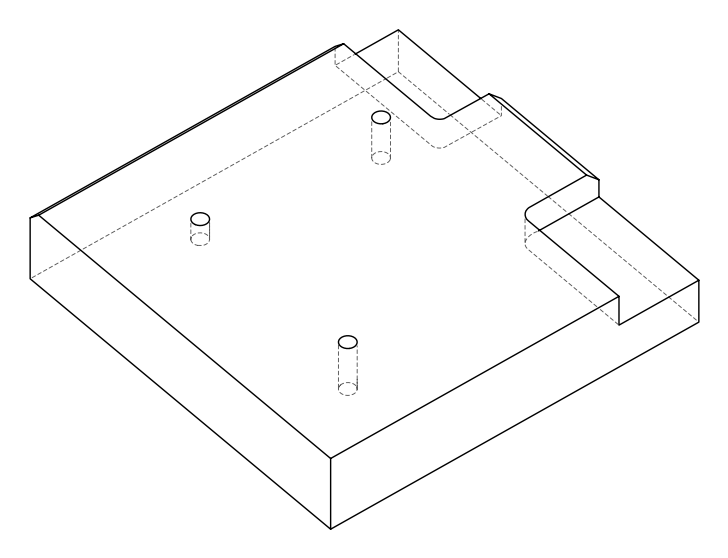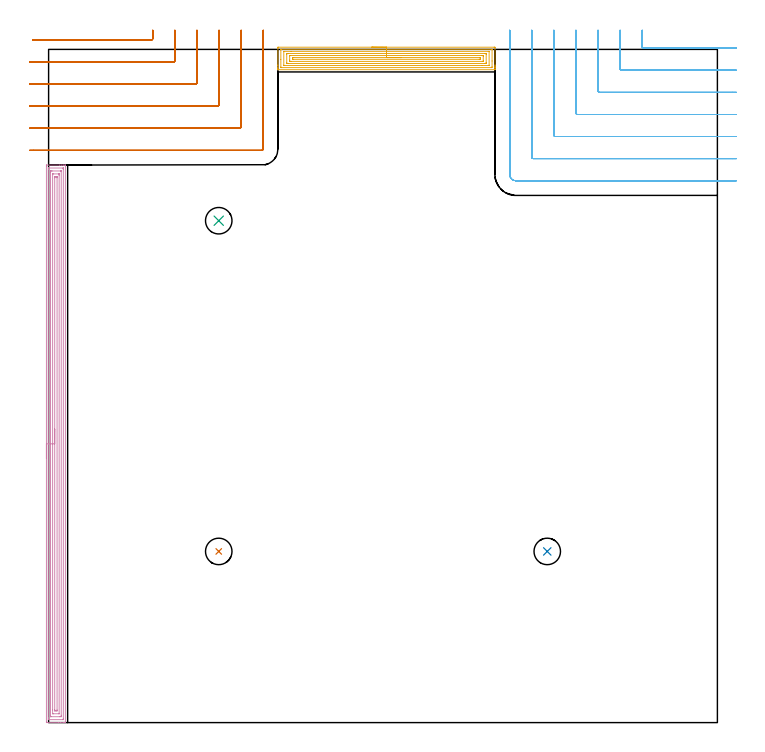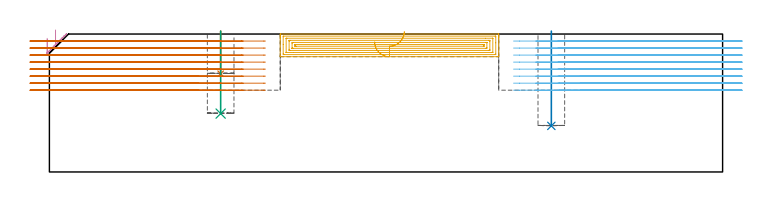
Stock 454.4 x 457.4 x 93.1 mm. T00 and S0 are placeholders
(PLAN: 7 operations, 2 tool changes, 60.9 min)
(1 INDEXABLE_INSERT_DRILL_BLIND_HOLE_FROM_SOLID | STEP1POCKET | NXT0302_007 | 0.12 min | 6752 mm3)
(2 INDEXABLE_INSERT_DRILL_BLIND_HOLE_FROM_SOLID_1 | STEP1POCKET_1 | NXT0302_007 | 0.26 min | 15691 mm3)
(3 INDEXABLE_INSERT_DRILL_BLIND_HOLE_FROM_SOLID_2 | STEP1POCKET_2 | NXT0302_007 | 0.22 min | 13582 mm3)
(4 AREA_MILL | FG_CHAMFER_SURFACE | UGT0205_001 | 15.4 min | 32081 mm3)
(5 AREA_MILL_1 | FG_CHAMFER_SURFACE_1 | UGT0205_001 | 7.32 min | 18938 mm3)
(6 MILL_CORNER_NOTCH_RECTANGULAR | CORNER_NOTCH_RECTANGULAR | UGT0201_094 | Follow Part, ap 5, ae 75% | 20.28 min | 565684 mm3)
(7 MILL_CORNER_NOTCH_RECTANGULAR_1 | CORNER_NOTCH_RECTANGULAR_1 | UGT0201_094 | Follow Part, ap 5, ae 75% | 17.29 min | 461730 mm3)
(TOOL NXT0302_007 | Index. Insert Drill 18mm [880-D1800L25-05] | D18 PA176 FL90 Z2)
(TOOL UGT0205_001 | Chamfer Mill 20 x 3 x 45 deg. | D20 FL50 Z2)
(TOOL UGT0201_094 | End mill 20 mm | D20 FL38 Z4)
(OP 1 INDEXABLE_INSERT_DRILL_BLIND_HOLE_FROM_SOLID)
G17 G21 G94 G90
T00 M6
G54
G17 G0 G90 X115.6 Y116.3 S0 M3
G43 Z103.1 H1
G94 G81 G98 Z66.3 F250. R95.1
G80
M5
M2
(OP 2 INDEXABLE_INSERT_DRILL_BLIND_HOLE_FROM_SOLID_1)
G17 G21 G94 G90
T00 M6
G54
G17 G0 G90 X338.8 Y116.3 S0 M3
G43 Z103.1 H1
G94 G81 G98 Z31.1 F250. R95.1
G80
M5
M2
(OP 3 INDEXABLE_INSERT_DRILL_BLIND_HOLE_FROM_SOLID_2)
G17 G21 G94 G90
T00 M6
G54
G17 G0 G90 X115.6 Y341. S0 M3
G43 Z103.1 H1
G94 G81 G98 Z39.4 F250. R95.1
G80
M5
M2
(OP 4 AREA_MILL)
G17 G21 G94 G90
T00 M6
G54
G17 G0 G90 X-1.5 Y179.4 S1061 M3
G43 Z103.1 H0
Z90.2
G94 G1 Y179.438 Z89.328 F250.
Y179.552 Z88.463
Y179.741 Z87.612
Y180.003 Z86.78
Y180.337 Z85.974
Y180.74 Z85.2
Y181.208 Z84.464
Y181.74 Z83.772
Y182.329 Z83.129
Y182.972 Z82.54
Y183.664 Z82.008
Y184.4 Z81.54
Y185.174 Z81.137
Y185.98 Z80.803
Y186.812 Z80.541
Y187.664 Z80.352
Y188.528 Z80.238
Y189.4 Z80.2
Y378.192
X-1.494 Y378.746 Z80.204
X-1.492 Y378.79 Z80.206
X-1.441 Y378.8 Z80.256
X7.57 Z89.265
X9. Z90.697
X10.19 Z91.884
X11.156 Z92.855
X11.28 Y378.797 Z92.973
X11.398 Y378.79 Z93.088
X11.4 Y378.638 Z93.1
Y0.162
X11.397 Y0.01 Z93.088
X11.349 Y0.005 Z93.041
X11.279 Y0.002 Z92.971
X11.156 Y0. Z92.855
X10.822 Z92.521
X10.19 Z91.884
X8.127 Z89.824
X6.697 Z88.392
X-1.163 Z80.534
X-1.446 Y0.004 Z80.252
X-1.492 Y0.01 Z80.205
X-1.499 Y0.059 Z80.199
X-1.5 Y0.608 Z80.2
Y189.4
X-0.086 Z81.614
Y376.198
X-0.085 Y376.407 Z81.615
X-0.081 Y376.748 Z81.619
X-0.079 Y376.783 Z81.621
X-0.031 Y376.79 Z81.669
X0.071 Y376.796 Z81.771
X0.199 Y376.799 Z81.899
X9.806 Z91.506
X9.941 Y376.794 Z91.641
X9.967 Y376.79 Z91.667
X9.979 Y376.78 Z91.679
X9.981 Y376.752 Z91.681
X9.985 Y376.616 Z91.685
Y376.407
X9.986 Y375.723 Z91.686
X9.985 Y2.602 Z91.685
X9.984 Y2.393 Z91.684
X9.98 Y2.052 Z91.68
X9.979 Y2.018 Z91.679
X9.931 Y2.01 Z91.631
X9.829 Y2.004 Z91.529
X9.701 Y2.001 Z91.401
X0.094 Z81.794
X-0.041 Y2.006 Z81.659
X-0.067 Y2.01 Z81.633
X-0.079 Y2.02 Z81.621
X-0.081 Y2.048 Z81.619
X-0.085 Y2.184 Z81.615
X-0.086 Y2.393 Z81.614
Y3.077
Y189.4
X1.328 Z83.028
Y373.86
X1.331 Y374.621 Z83.031
X1.333 Y374.748 Z83.033
X1.335 Y374.787 Z83.035
X1.37 Y374.791 Z83.07
X1.457 Y374.794 Z83.157
X2.156 Y374.8 Z83.856
X2.33 Z84.03
X8.269 Z89.969
X8.443 Y374.798 Z90.143
X8.501 Y374.795 Z90.201
X8.546 Y374.79 Z90.246
X8.565 Y374.782 Z90.265
X8.566 Y374.752 Z90.266
X8.57 Y374.621 Z90.27
X8.571 Y374.491 Z90.271
Y4.94
X8.569 Y4.179 Z90.269
X8.567 Y4.052 Z90.267
X8.565 Y4.013 Z90.265
X8.53 Y4.01 Z90.23
X8.443 Y4.006 Z90.143
X7.744 Y4. Z89.444
X7.57 Z89.27
X1.631 Z83.331
X1.457 Y4.002 Z83.157
X1.399 Y4.005 Z83.099
X1.354 Y4.01 Z83.054
X1.335 Y4.017 Z83.035
X1.334 Y4.048 Z83.034
X1.33 Y4.179 Z83.03
X1.329 Y4.309 Z83.029
X1.328 Y189.4 Z83.028
X2.743 Z84.443
Y372.572
X2.745 Y372.697 Z84.445
X2.749 Y372.779 Z84.449
X2.751 Y372.791 Z84.451
X2.759 Y372.794 Z84.459
X2.785 Y372.797 Z84.485
X3.203 Y372.8 Z84.903
X6.697 Z88.397
X6.732 Z88.432
X7.106 Y372.792 Z88.806
X7.147 Y372.79 Z88.847
X7.151 Y372.762 Z88.851
X7.155 Y372.715 Z88.855
X7.156 Y372.669 Z88.856
X7.157 Y372.365 Z88.857
Y371.944
Y6.229
X7.155 Y6.103 Z88.855
X7.151 Y6.021 Z88.851
X7.149 Y6.009 Z88.849
X7.141 Y6.006 Z88.841
X7.115 Y6.003 Z88.815
X6.697 Y6. Z88.397
X3.203 Z84.903
X3.168 Z84.868
X2.794 Y6.008 Z84.494
X2.753 Y6.01 Z84.453
X2.749 Y6.038 Z84.449
X2.745 Y6.085 Z84.445
X2.744 Y6.131 Z84.444
X2.743 Y8.642 Z84.443
Y189.4
X4.157 Z85.857
Y370.158
X4.159 Y370.564 Z85.859
X4.162 Y370.765 Z85.862
X4.163 Y370.784 Z85.863
X4.179 Y370.79 Z85.879
X4.233 Y370.796 Z85.933
X4.323 Y370.799 Z86.023
X4.95 Y370.8 Z86.65
X5.196 Z86.896
X5.656 Y370.797 Z87.356
X5.705 Y370.794 Z87.405
X5.735 Y370.79 Z87.435
X5.737 Y370.757 Z87.437
X5.741 Y370.585 Z87.441
X5.743 Y370.24 Z87.443
Y370.158
Y8.642
X5.741 Y8.236 Z87.441
X5.738 Y8.035 Z87.438
X5.737 Y8.016 Z87.437
X5.721 Y8.01 Z87.421
X5.667 Y8.004 Z87.367
X5.577 Y8.001 Z87.277
X4.95 Y8. Z86.65
X4.704 Z86.404
X4.244 Y8.003 Z85.944
X4.195 Y8.006 Z85.895
X4.165 Y8.01 Z85.865
X4.163 Y8.043 Z85.863
X4.159 Y8.215 Z85.859
X4.157 Y8.56 Z85.857
Y8.642
Y189.4
Y190.272 Z85.895
Y191.136 Z86.009
Y191.988 Z86.198
Y192.82 Z86.46
Y193.626 Z86.794
Y194.4 Z87.197
Y195.136 Z87.665
Y195.828 Z88.196
Y196.471 Z88.786
Y197.06 Z89.429
Y197.592 Z90.121
Y198.06 Z90.857
Y198.463 Z91.631
Y198.797 Z92.437
Y199.059 Z93.269
Y199.248 Z94.12
Y199.362 Z94.985
Y199.4 Z95.857
G0 Z103.1
M5
M2
(OP 5 AREA_MILL_1)
G17 G21 G94 G90
T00 M6
G54
G17 G0 G90 X219.55 Y458.9 S1061 M3
G43 Z103.1 H0
Z87.8
G94 G1 X219.588 Z86.928 F250.
X219.702 Z86.064
X219.891 Z85.212
X220.153 Z84.38
X220.487 Z83.574
X220.89 Z82.8
X221.358 Z82.064
X221.89 Z81.372
X222.479 Z80.729
X223.122 Z80.14
X223.814 Z79.608
X224.55 Z79.14
X225.324 Z78.737
X226.13 Z78.403
X226.962 Z78.141
X227.814 Z77.952
X228.678 Z77.838
X229.55 Z77.8
X302.7
X303.048 Y458.897 Z77.802
X303.29 Y458.892 Z77.806
X303.3 Y458.646 Z78.051
Y446.809 Z89.885
Y446.228 Z90.469
Y445.921 Z90.775
Y445.34 Z91.356
Y445.033 Z91.662
Y444.42 Z92.28
Y443.976 Z92.723
Y443.635 Z93.056
X303.291 Y443.603 Z93.088
X303.146 Y443.6 Z93.1
X155.954
X155.81 Y443.603 Z93.088
X155.807 Y443.633 Z93.058
X155.8 Y443.976 Z92.723
Y444.42 Z92.279
Y445.033 Z91.662
Y446.228 Z90.469
Y446.809 Z89.885
Y458.355 Z78.342
X155.802 Y458.648 Z78.05
X155.81 Y458.892 Z77.806
X156.055 Y458.899 Z77.799
X229.55 Y458.9 Z77.8
Y457.486 Z79.214
X300.916 Y457.485 Z79.215
X301.29 Y457.467 Z79.233
X301.299 Y457.086 Z79.614
X301.3 Y449.535 Z87.165
X301.299 Y445.54 Z91.16
X301.29 Y445.033 Z91.667
X300.934 Y445.015 Z91.685
X300.916 Y445.014 Z91.686
X158.184 Y445.015 Z91.685
X157.81 Y445.033 Z91.667
X157.802 Y445.414 Z91.286
X157.8 Y450.553 Z86.147
X157.801 Y456.96 Z79.74
X157.81 Y457.467 Z79.233
X158.166 Y457.485 Z79.215
X158.184 Y457.486 Z79.214
X229.55
Y456.072 Z80.628
X298.75 Y456.071 Z80.629
X299.132 Y456.068 Z80.632
X299.257 Y456.065 Z80.635
X299.29 Y456.055 Z80.645
X299.295 Y455.97 Z80.73
X299.299 Y455.858 Z80.842
Y446.642 Z90.058
X299.293 Y446.474 Z90.226
X299.289 Y446.434 Z90.266
X299.274 Y446.432 Z90.268
X299.227 Y446.429 Z90.271
X294.317 Y446.428 Z90.272
X160.35 Y446.429 Z90.271
X159.968 Y446.432 Z90.268
X159.843 Y446.435 Z90.265
X159.81 Y446.445 Z90.255
X159.805 Y446.53 Z90.17
X159.801 Y446.642 Z90.058
Y455.858 Z80.842
X159.807 Y456.026 Z80.674
X159.811 Y456.066 Z80.634
X159.826 Y456.068 Z80.632
X159.873 Y456.071 Z80.629
X164.795 Y456.072 Z80.628
X229.55
Y454.657 Z82.043
X296.602
X297.229 Y454.65 Z82.05
X297.29 Y454.64 Z82.06
X297.295 Y454.548 Z82.152
X297.298 Y454.353 Z82.347
X297.3 Y453.962 Z82.738
Y448.586 Z88.114
X297.298 Y448.165 Z88.535
X297.295 Y447.955 Z88.745
X297.29 Y447.856 Z88.844
X297.195 Y447.849 Z88.851
X296.455 Y447.843 Z88.857
X296.309
X162.498
X161.871 Y447.85 Z88.85
X161.81 Y447.86 Z88.84
X161.805 Y447.952 Z88.748
X161.802 Y448.147 Z88.553
X161.8 Y448.538 Z88.162
Y453.914 Z82.786
X161.802 Y454.335 Z82.365
X161.805 Y454.545 Z82.155
X161.81 Y454.644 Z82.056
X161.905 Y454.651 Z82.049
X162.645 Y454.657 Z82.043
X162.791
X229.55
Y453.243 Z83.457
X294.454
X294.671 Y453.241 Z83.459
X294.889 Y453.238 Z83.462
X295.29 Y453.228 Z83.472
X295.295 Y453.026 Z83.674
X295.299 Y452.763 Z83.937
Y449.474 Z87.226
X295.297 Y449.317 Z87.383
X295.294 Y449.279 Z87.421
X295.291 Y449.265 Z87.435
X295.251 Y449.263 Z87.437
X295.107 Y449.259 Z87.441
X294.889 Y449.257 Z87.443
X294.671
X164.646
X164.429 Y449.259 Z87.441
X164.211 Y449.262 Z87.438
X163.81 Y449.272 Z87.428
X163.807 Y449.474 Z87.226
X163.801 Y450.099 Z86.601
Y453.026 Z83.674
X163.803 Y453.183 Z83.517
X163.806 Y453.221 Z83.479
X163.809 Y453.235 Z83.465
X163.849 Y453.237 Z83.463
X163.993 Y453.241 Z83.459
X164.211 Y453.243 Z83.457
X164.429
X229.55
Y451.829 Z84.871
X292.887 Y451.828 Z84.872
X293.199 Y451.827 Z84.873
X293.26 Y451.825 Z84.876
X293.285 Y451.822 Z84.878
X293.29 Y451.811 Z84.889
X293.297 Y451.73 Z84.97
X293.298 Y451.25 Z85.45
X293.296 Y450.842 Z85.858
X293.29 Y450.703 Z85.997
X293.279 Y450.678 Z86.022
X293.25 Y450.676 Z86.024
X293.178 Y450.674 Z86.026
X292.887 Y450.672 Z86.028
X292.576 Y450.671 Z86.029
X166.213 Y450.672 Z86.028
X165.901 Y450.673 Z86.027
X165.84 Y450.675 Z86.025
X165.815 Y450.678 Z86.022
X165.81 Y450.689 Z86.011
X165.803 Y450.77 Z85.93
X165.802 Y451.25 Z85.45
X165.804 Y451.657 Z85.043
X165.81 Y451.797 Z84.903
X165.821 Y451.823 Z84.877
X165.85 Y451.824 Z84.876
X165.922 Y451.826 Z84.874
X166.213 Y451.828 Z84.872
X166.524 Y451.829 Z84.871
X229.55
X230.422 Z84.909
X231.286 Z85.023
X232.138 Z85.212
X232.97 Z85.474
X233.776 Z85.808
X234.55 Z86.211
X235.286 Z86.68
X235.978 Z87.211
X236.621 Z87.8
X237.21 Z88.443
X237.742 Z89.135
X238.21 Z89.871
X238.613 Z90.645
X238.947 Z91.451
X239.209 Z92.283
X239.398 Z93.135
X239.512 Z94.
X239.55 Z94.871
G0 Z103.1
M5
M2
(OP 6 MILL_CORNER_NOTCH_RECTANGULAR)
G17 G21 G94 G90
T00 M6
G54
G17 G0 G90 X403.3 Y470.4 S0 M3
G43 Z103.1 H0
Z88.362
G94 G1 Y467.4 F250.
Y459.193 F500.
G3 X404.293 Y458.2 R1.
G1 X464.368
X467.368 F250.
G0 Z103.1
X388.3 Y470.4
Z88.362
G1 Y467.4
Y444.193 F500.
G3 X389.293 Y443.2 R1.
G1 X464.4
X467.4 F250.
G0 Z103.1
X373.3 Y470.4
Z88.362
G1 Y467.4
Y429.194 F500.
G3 X374.294 Y428.2 R1.
G1 X464.4
X467.4 F250.
G0 Z103.1
X358.3 Y470.4
Z88.362
G1 Y467.4
Y414.194 F500.
G3 X359.294 Y413.2 R1.
G1 X464.4
X467.4 F250.
G0 Z103.1
X343.3 Y470.4
Z88.362
G1 Y467.4
Y399.194 F500.
G3 X344.294 Y398.2 R1.
G1 X464.4
X467.4 F250.
G0 Z103.1
X328.3 Y470.4
Z88.362
G1 Y467.4
Y384.195 F500.
G3 X329.295 Y383.2 R1.
G1 X464.4
X467.4 F250.
G0 Z103.1
X313.3 Y470.4
Z88.362
G1 Y467.4
Y372.3 F500.
G3 X317.4 Y368.2 R4.1
G1 X464.4
X467.4 F250.
G0 Z103.1
X403.3 Y470.4
Z83.625
G1 Y467.4
Y459.193 F500.
G3 X404.293 Y458.2 R1.
G1 X464.368
X467.368 F250.
G0 Z103.1
X388.3 Y470.4
Z83.625
G1 Y467.4
Y444.193 F500.
G3 X389.293 Y443.2 R1.
G1 X464.4
X467.4 F250.
G0 Z103.1
X373.3 Y470.4
Z83.625
G1 Y467.4
Y429.194 F500.
G3 X374.294 Y428.2 R1.
G1 X464.4
X467.4 F250.
G0 Z103.1
X358.3 Y470.4
Z83.625
G1 Y467.4
Y414.194 F500.
G3 X359.294 Y413.2 R1.
G1 X464.4
X467.4 F250.
G0 Z103.1
X343.3 Y470.4
Z83.625
G1 Y467.4
Y399.194 F500.
G3 X344.294 Y398.2 R1.
G1 X464.4
X467.4 F250.
G0 Z103.1
X328.3 Y470.4
Z83.625
G1 Y467.4
Y384.195 F500.
G3 X329.295 Y383.2 R1.
G1 X464.4
X467.4 F250.
G0 Z103.1
X313.3 Y470.4
Z83.625
G1 Y467.4
Y372.3 F500.
G3 X317.4 Y368.2 R4.1
G1 X464.4
X467.4 F250.
G0 Z103.1
X403.3 Y470.4
Z78.887
G1 Y467.4
Y459.193 F500.
G3 X404.293 Y458.2 R1.
G1 X464.368
X467.368 F250.
G0 Z103.1
X388.3 Y470.4
Z78.887
G1 Y467.4
Y444.193 F500.
G3 X389.293 Y443.2 R1.
G1 X464.4
X467.4 F250.
G0 Z103.1
X373.3 Y470.4
Z78.887
G1 Y467.4
Y429.194 F500.
G3 X374.294 Y428.2 R1.
G1 X464.4
X467.4 F250.
G0 Z103.1
X358.3 Y470.4
Z78.887
G1 Y467.4
Y414.194 F500.
G3 X359.294 Y413.2 R1.
G1 X464.4
X467.4 F250.
G0 Z103.1
X343.3 Y470.4
Z78.887
G1 Y467.4
Y399.194 F500.
G3 X344.294 Y398.2 R1.
G1 X464.4
X467.4 F250.
G0 Z103.1
X328.3 Y470.4
Z78.887
G1 Y467.4
Y384.195 F500.
G3 X329.295 Y383.2 R1.
G1 X464.4
X467.4 F250.
G0 Z103.1
X313.3 Y470.4
Z78.887
G1 Y467.4
Y372.3 F500.
G3 X317.4 Y368.2 R4.1
G1 X464.4
X467.4 F250.
G0 Z103.1
X403.3 Y470.4
Z74.15
G1 Y467.4
Y459.193 F500.
G3 X404.293 Y458.2 R1.
G1 X464.368
X467.368 F250.
G0 Z103.1
X388.3 Y470.4
Z74.15
G1 Y467.4
Y444.193 F500.
G3 X389.293 Y443.2 R1.
G1 X464.4
X467.4 F250.
G0 Z103.1
X373.3 Y470.4
Z74.15
G1 Y467.4
Y429.194 F500.
G3 X374.294 Y428.2 R1.
G1 X464.4
X467.4 F250.
G0 Z103.1
X358.3 Y470.4
Z74.15
G1 Y467.4
Y414.194 F500.
G3 X359.294 Y413.2 R1.
G1 X464.4
X467.4 F250.
G0 Z103.1
X343.3 Y470.4
Z74.15
G1 Y467.4
Y399.194 F500.
G3 X344.294 Y398.2 R1.
G1 X464.4
X467.4 F250.
G0 Z103.1
X328.3 Y470.4
Z74.15
G1 Y467.4
Y384.195 F500.
G3 X329.295 Y383.2 R1.
G1 X464.4
X467.4 F250.
G0 Z103.1
X313.3 Y470.4
Z74.15
G1 Y467.4
Y372.3 F500.
G3 X317.4 Y368.2 R4.1
G1 X464.4
X467.4 F250.
G0 Z103.1
X403.3 Y470.4
Z69.412
G1 Y467.4
Y459.193 F500.
G3 X404.293 Y458.2 R1.
G1 X464.368
X467.368 F250.
G0 Z103.1
X388.3 Y470.4
Z69.412
G1 Y467.4
Y444.193 F500.
G3 X389.293 Y443.2 R1.
G1 X464.4
X467.4 F250.
G0 Z103.1
X373.3 Y470.4
Z69.412
G1 Y467.4
Y429.194 F500.
G3 X374.294 Y428.2 R1.
G1 X464.4
X467.4 F250.
G0 Z103.1
X358.3 Y470.4
Z69.412
G1 Y467.4
Y414.194 F500.
G3 X359.294 Y413.2 R1.
G1 X464.4
X467.4 F250.
G0 Z103.1
X343.3 Y470.4
Z69.412
G1 Y467.4
Y399.194 F500.
G3 X344.294 Y398.2 R1.
G1 X464.4
X467.4 F250.
G0 Z103.1
X328.3 Y470.4
Z69.412
G1 Y467.4
Y384.195 F500.
G3 X329.295 Y383.2 R1.
G1 X464.4
X467.4 F250.
G0 Z103.1
X313.3 Y470.4
Z69.412
G1 Y467.4
Y372.3 F500.
G3 X317.4 Y368.2 R4.1
G1 X464.4
X467.4 F250.
G0 Z103.1
X403.3 Y470.4
Z64.675
G1 Y467.4
Y459.193 F500.
G3 X404.293 Y458.2 R1.
G1 X464.368
X467.368 F250.
G0 Z103.1
X388.3 Y470.4
Z64.675
G1 Y467.4
Y444.193 F500.
G3 X389.293 Y443.2 R1.
G1 X464.4
X467.4 F250.
G0 Z103.1
X373.3 Y470.4
Z64.675
G1 Y467.4
Y429.194 F500.
G3 X374.294 Y428.2 R1.
G1 X464.4
X467.4 F250.
G0 Z103.1
X358.3 Y470.4
Z64.675
G1 Y467.4
Y414.194 F500.
G3 X359.294 Y413.2 R1.
G1 X464.4
X467.4 F250.
G0 Z103.1
X343.3 Y470.4
Z64.675
G1 Y467.4
Y399.194 F500.
G3 X344.294 Y398.2 R1.
G1 X464.4
X467.4 F250.
G0 Z103.1
X328.3 Y470.4
Z64.675
G1 Y467.4
Y384.195 F500.
G3 X329.295 Y383.2 R1.
G1 X464.4
X467.4 F250.
G0 Z103.1
X313.3 Y470.4
Z64.675
G1 Y467.4
Y372.3 F500.
G3 X317.4 Y368.2 R4.1
G1 X464.4
X467.4 F250.
G0 Z103.1
X403.3 Y470.4
Z59.937
G1 Y467.4
Y459.193 F500.
G3 X404.293 Y458.2 R1.
G1 X464.368
X467.368 F250.
G0 Z103.1
X388.3 Y470.4
Z59.937
G1 Y467.4
Y444.193 F500.
G3 X389.293 Y443.2 R1.
G1 X464.4
X467.4 F250.
G0 Z103.1
X373.3 Y470.4
Z59.937
G1 Y467.4
Y429.194 F500.
G3 X374.294 Y428.2 R1.
G1 X464.4
X467.4 F250.
G0 Z103.1
X358.3 Y470.4
Z59.937
G1 Y467.4
Y414.194 F500.
G3 X359.294 Y413.2 R1.
G1 X464.4
X467.4 F250.
G0 Z103.1
X343.3 Y470.4
Z59.937
G1 Y467.4
Y399.194 F500.
G3 X344.294 Y398.2 R1.
G1 X464.4
X467.4 F250.
G0 Z103.1
X328.3 Y470.4
Z59.937
G1 Y467.4
Y384.195 F500.
G3 X329.295 Y383.2 R1.
G1 X464.4
X467.4 F250.
G0 Z103.1
X313.3 Y470.4
Z59.937
G1 Y467.4
Y372.3 F500.
G3 X317.4 Y368.2 R4.1
G1 X464.4
X467.4 F250.
G0 Z103.1
X403.3 Y470.4
Z55.2
G1 Y467.4
Y459.193 F500.
G3 X404.293 Y458.2 R1.
G1 X464.368
X467.368 F250.
G0 Z103.1
X388.3 Y470.4
Z55.2
G1 Y467.4
Y444.193 F500.
G3 X389.293 Y443.2 R1.
G1 X464.4
X467.4 F250.
G0 Z103.1
X373.3 Y470.4
Z55.2
G1 Y467.4
Y429.194 F500.
G3 X374.294 Y428.2 R1.
G1 X464.4
X467.4 F250.
G0 Z103.1
X358.3 Y470.4
Z55.2
G1 Y467.4
Y414.194 F500.
G3 X359.294 Y413.2 R1.
G1 X464.4
X467.4 F250.
G0 Z103.1
X343.3 Y470.4
Z55.2
G1 Y467.4
Y399.194 F500.
G3 X344.294 Y398.2 R1.
G1 X464.4
X467.4 F250.
G0 Z103.1
X328.3 Y470.4
Z55.2
G1 Y467.4
Y384.195 F500.
G3 X329.295 Y383.2 R1.
G1 X464.4
X467.4 F250.
G0 Z103.1
X313.3 Y470.4
Z55.2
G1 Y467.4
Y372.3 F500.
G3 X317.4 Y368.2 R4.1
G1 X464.4
X467.4 F250.
G0 Z103.1
M5
M2
(OP 7 MILL_CORNER_NOTCH_RECTANGULAR_1)
G17 G21 G94 G90
T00 M6
G54
G17 G0 G90 X-10.684 Y463.8 S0 M3
G43 Z103.1 H0
Z88.362
G94 G1 X-7.684 F250.
X69.807 F500.
G3 X70.8 Y464.793 R1.
G1 Y467.4
Y470.4 F250.
G0 Z103.1
X-13. Y448.8
Z88.362
G1 X-10.
X84.807 F500.
G3 X85.8 Y449.793 R1.
G1 Y467.4
Y470.4 F250.
G0 Z103.1
X-13. Y433.8
Z88.362
G1 X-10.
X99.806 F500.
G3 X100.8 Y434.794 R1.
G1 Y467.4
Y470.4 F250.
G0 Z103.1
X-13. Y418.8
Z88.362
G1 X-10.
X114.806 F500.
G3 X115.8 Y419.794 R1.
G1 Y467.4
Y470.4 F250.
G0 Z103.1
X-13. Y403.8
Z88.362
G1 X-10.
X129.805 F500.
G3 X130.8 Y404.795 R1.
G1 Y467.4
Y470.4 F250.
G0 Z103.1
X-13. Y388.8
Z88.362
G1 X-10.
X144.805 F500.
G3 X145.8 Y389.795 R1.
G1 Y467.4
Y470.4 F250.
G0 Z103.1
X-10.684 Y463.8
Z83.625
G1 X-7.684
X69.807 F500.
G3 X70.8 Y464.793 R1.
G1 Y467.4
Y470.4 F250.
G0 Z103.1
X-13. Y448.8
Z83.625
G1 X-10.
X84.807 F500.
G3 X85.8 Y449.793 R1.
G1 Y467.4
Y470.4 F250.
G0 Z103.1
X-13. Y433.8
Z83.625
G1 X-10.
X99.806 F500.
G3 X100.8 Y434.794 R1.
G1 Y467.4
Y470.4 F250.
G0 Z103.1
X-13. Y418.8
Z83.625
G1 X-10.
X114.806 F500.
G3 X115.8 Y419.794 R1.
G1 Y467.4
Y470.4 F250.
G0 Z103.1
X-13. Y403.8
Z83.625
G1 X-10.
X129.805 F500.
G3 X130.8 Y404.795 R1.
G1 Y467.4
Y470.4 F250.
G0 Z103.1
X-13. Y388.8
Z83.625
G1 X-10.
X144.805 F500.
G3 X145.8 Y389.795 R1.
G1 Y467.4
Y470.4 F250.
G0 Z103.1
X-10.684 Y463.8
Z78.887
G1 X-7.684
X69.807 F500.
G3 X70.8 Y464.793 R1.
G1 Y467.4
Y470.4 F250.
G0 Z103.1
X-13. Y448.8
Z78.887
G1 X-10.
X84.807 F500.
G3 X85.8 Y449.793 R1.
G1 Y467.4
Y470.4 F250.
G0 Z103.1
X-13. Y433.8
Z78.887
G1 X-10.
X99.806 F500.
G3 X100.8 Y434.794 R1.
G1 Y467.4
Y470.4 F250.
G0 Z103.1
X-13. Y418.8
Z78.887
G1 X-10.
X114.806 F500.
G3 X115.8 Y419.794 R1.
G1 Y467.4
Y470.4 F250.
G0 Z103.1
X-13. Y403.8
Z78.887
G1 X-10.
X129.805 F500.
G3 X130.8 Y404.795 R1.
G1 Y467.4
Y470.4 F250.
G0 Z103.1
X-13. Y388.8
Z78.887
G1 X-10.
X144.805 F500.
G3 X145.8 Y389.795 R1.
G1 Y467.4
Y470.4 F250.
G0 Z103.1
X-10.684 Y463.8
Z74.15
G1 X-7.684
X69.807 F500.
G3 X70.8 Y464.793 R1.
G1 Y467.4
Y470.4 F250.
G0 Z103.1
X-13. Y448.8
Z74.15
G1 X-10.
X84.807 F500.
G3 X85.8 Y449.793 R1.
G1 Y467.4
Y470.4 F250.
G0 Z103.1
X-13. Y433.8
Z74.15
G1 X-10.
X99.806 F500.
G3 X100.8 Y434.794 R1.
G1 Y467.4
Y470.4 F250.
G0 Z103.1
X-13. Y418.8
Z74.15
G1 X-10.
X114.806 F500.
G3 X115.8 Y419.794 R1.
G1 Y467.4
Y470.4 F250.
G0 Z103.1
X-13. Y403.8
Z74.15
G1 X-10.
X129.805 F500.
G3 X130.8 Y404.795 R1.
G1 Y467.4
Y470.4 F250.
G0 Z103.1
X-13. Y388.8
Z74.15
G1 X-10.
X144.805 F500.
G3 X145.8 Y389.795 R1.
G1 Y467.4
Y470.4 F250.
G0 Z103.1
X-10.684 Y463.8
Z69.412
G1 X-7.684
X69.807 F500.
G3 X70.8 Y464.793 R1.
G1 Y467.4
Y470.4 F250.
G0 Z103.1
X-13. Y448.8
Z69.412
G1 X-10.
X84.807 F500.
G3 X85.8 Y449.793 R1.
G1 Y467.4
Y470.4 F250.
G0 Z103.1
X-13. Y433.8
Z69.412
G1 X-10.
X99.806 F500.
G3 X100.8 Y434.794 R1.
G1 Y467.4
Y470.4 F250.
G0 Z103.1
X-13. Y418.8
Z69.412
G1 X-10.
X114.806 F500.
G3 X115.8 Y419.794 R1.
G1 Y467.4
Y470.4 F250.
G0 Z103.1
X-13. Y403.8
Z69.412
G1 X-10.
X129.805 F500.
G3 X130.8 Y404.795 R1.
G1 Y467.4
Y470.4 F250.
G0 Z103.1
X-13. Y388.8
Z69.412
G1 X-10.
X144.805 F500.
G3 X145.8 Y389.795 R1.
G1 Y467.4
Y470.4 F250.
G0 Z103.1
X-10.684 Y463.8
Z64.675
G1 X-7.684
X69.807 F500.
G3 X70.8 Y464.793 R1.
G1 Y467.4
Y470.4 F250.
G0 Z103.1
X-13. Y448.8
Z64.675
G1 X-10.
X84.807 F500.
G3 X85.8 Y449.793 R1.
G1 Y467.4
Y470.4 F250.
G0 Z103.1
X-13. Y433.8
Z64.675
G1 X-10.
X99.806 F500.
G3 X100.8 Y434.794 R1.
G1 Y467.4
Y470.4 F250.
G0 Z103.1
X-13. Y418.8
Z64.675
G1 X-10.
X114.806 F500.
G3 X115.8 Y419.794 R1.
G1 Y467.4
Y470.4 F250.
G0 Z103.1
X-13. Y403.8
Z64.675
G1 X-10.
X129.805 F500.
G3 X130.8 Y404.795 R1.
G1 Y467.4
Y470.4 F250.
G0 Z103.1
X-13. Y388.8
Z64.675
G1 X-10.
X144.805 F500.
G3 X145.8 Y389.795 R1.
G1 Y467.4
Y470.4 F250.
G0 Z103.1
X-10.684 Y463.8
Z59.937
G1 X-7.684
X69.807 F500.
G3 X70.8 Y464.793 R1.
G1 Y467.4
Y470.4 F250.
G0 Z103.1
X-13. Y448.8
Z59.937
G1 X-10.
X84.807 F500.
G3 X85.8 Y449.793 R1.
G1 Y467.4
Y470.4 F250.
G0 Z103.1
X-13. Y433.8
Z59.937
G1 X-10.
X99.806 F500.
G3 X100.8 Y434.794 R1.
G1 Y467.4
Y470.4 F250.
G0 Z103.1
X-13. Y418.8
Z59.937
G1 X-10.
X114.806 F500.
G3 X115.8 Y419.794 R1.
G1 Y467.4
Y470.4 F250.
G0 Z103.1
X-13. Y403.8
Z59.937
G1 X-10.
X129.805 F500.
G3 X130.8 Y404.795 R1.
G1 Y467.4
Y470.4 F250.
G0 Z103.1
X-13. Y388.8
Z59.937
G1 X-10.
X144.805 F500.
G3 X145.8 Y389.795 R1.
G1 Y467.4
Y470.4 F250.
G0 Z103.1
X-10.684 Y463.8
Z55.2
G1 X-7.684
X69.807 F500.
G3 X70.8 Y464.793 R1.
G1 Y467.4
Y470.4 F250.
G0 Z103.1
X-13. Y448.8
Z55.2
G1 X-10.
X84.807 F500.
G3 X85.8 Y449.793 R1.
G1 Y467.4
Y470.4 F250.
G0 Z103.1
X-13. Y433.8
Z55.2
G1 X-10.
X99.806 F500.
G3 X100.8 Y434.794 R1.
G1 Y467.4
Y470.4 F250.
G0 Z103.1
X-13. Y418.8
Z55.2
G1 X-10.
X114.806 F500.
G3 X115.8 Y419.794 R1.
G1 Y467.4
Y470.4 F250.
G0 Z103.1
X-13. Y403.8
Z55.2
G1 X-10.
X129.805 F500.
G3 X130.8 Y404.795 R1.
G1 Y467.4
Y470.4 F250.
G0 Z103.1
X-13. Y388.8
Z55.2
G1 X-10.
X144.805 F500.
G3 X145.8 Y389.795 R1.
G1 Y467.4
Y470.4 F250.
G0 Z103.1
M5
M2
